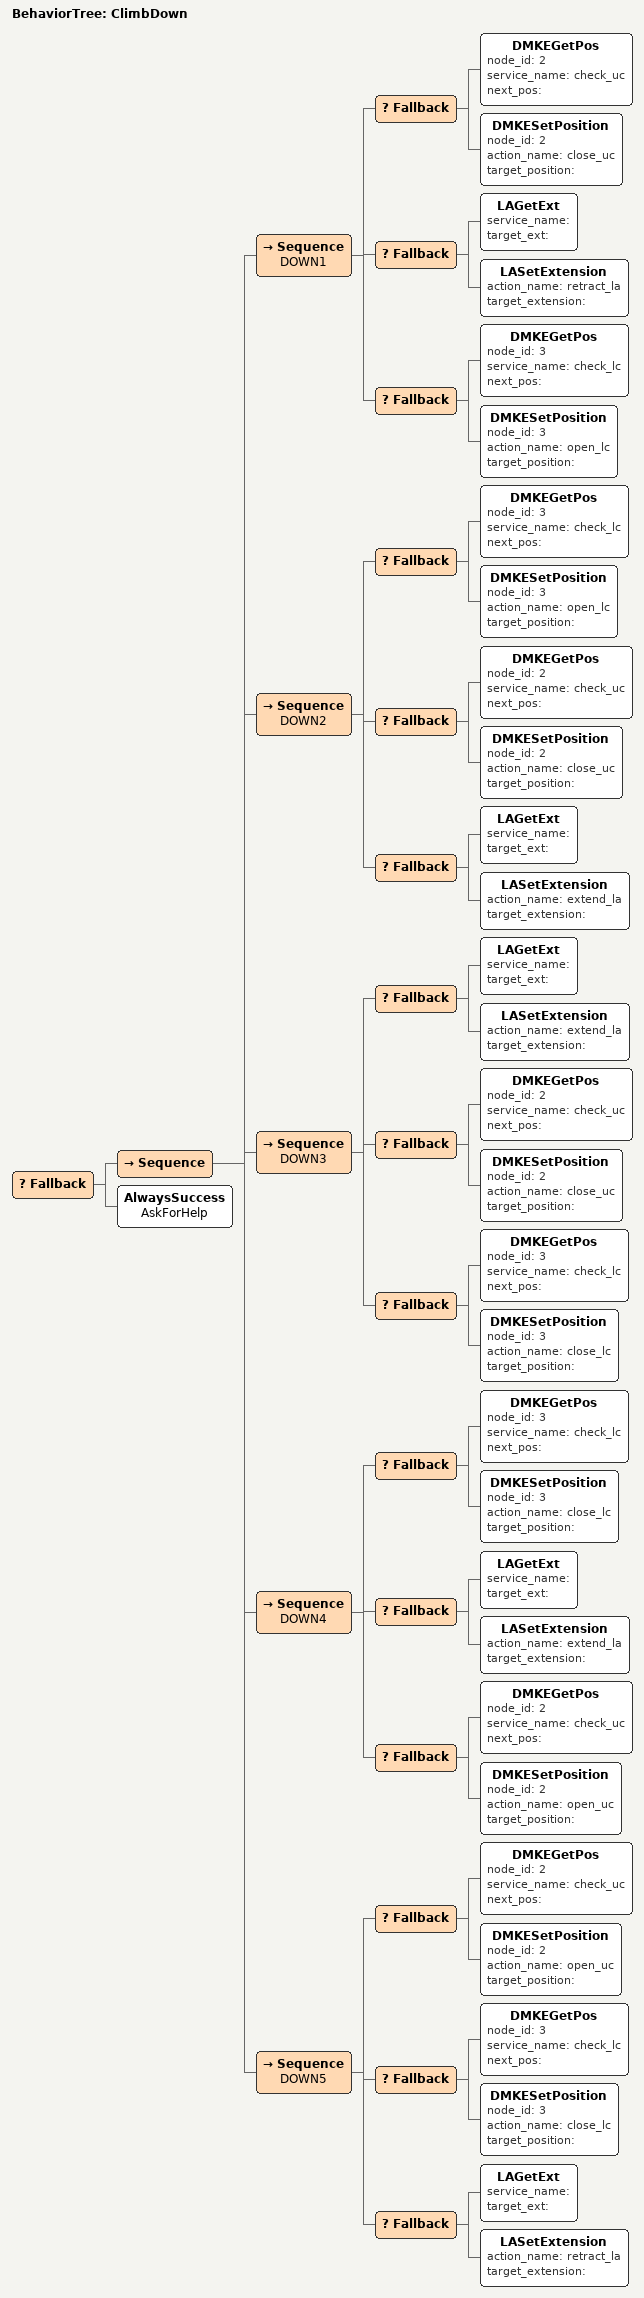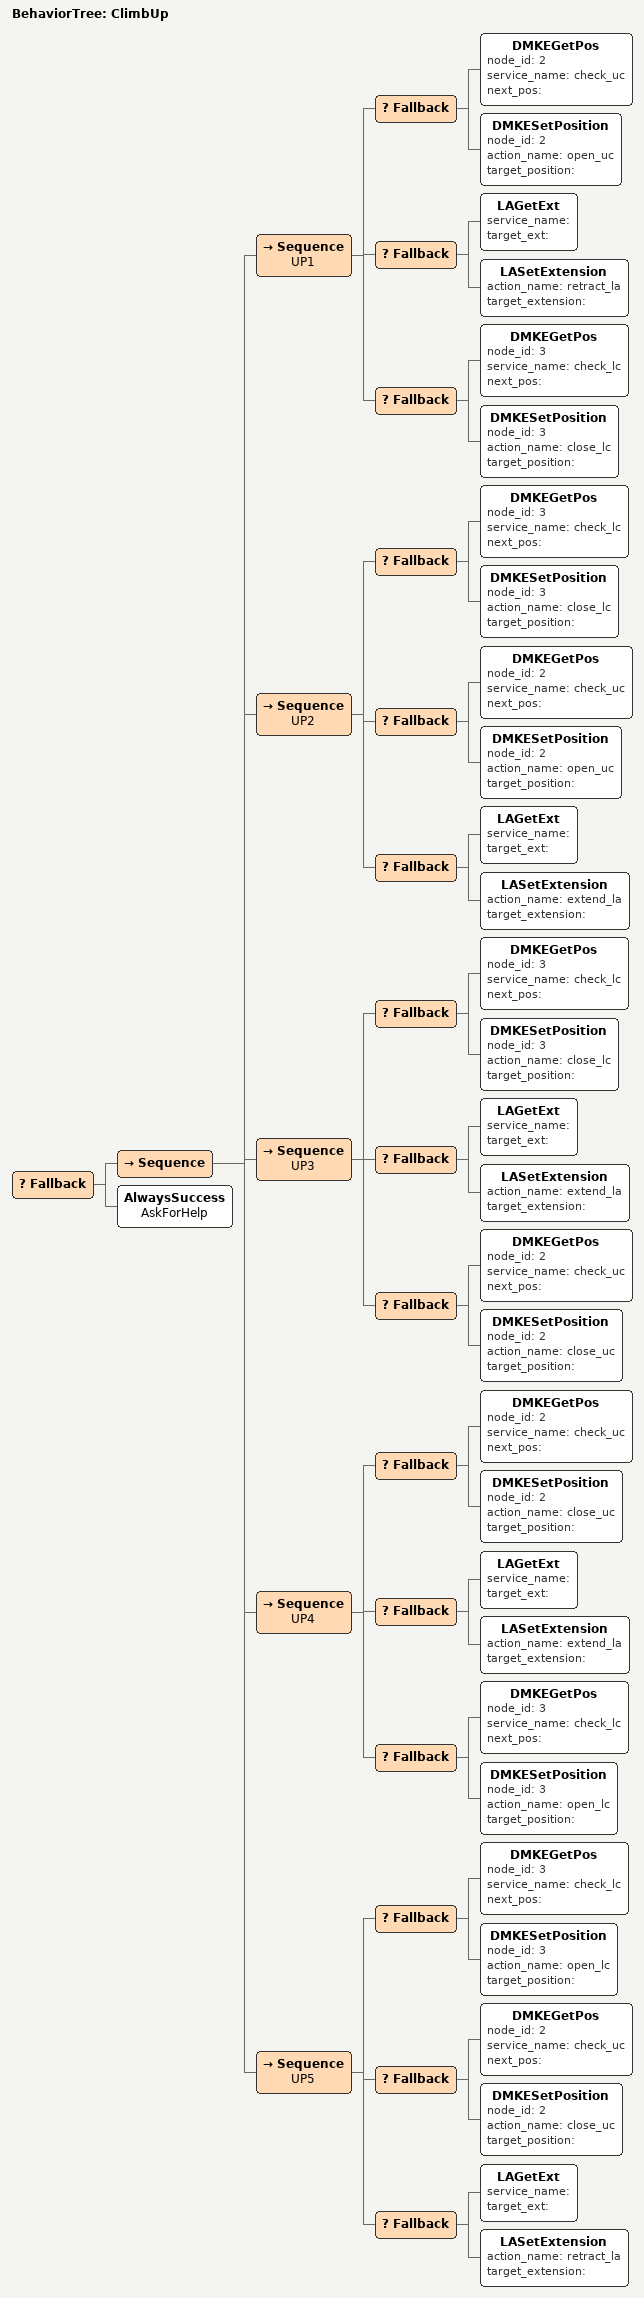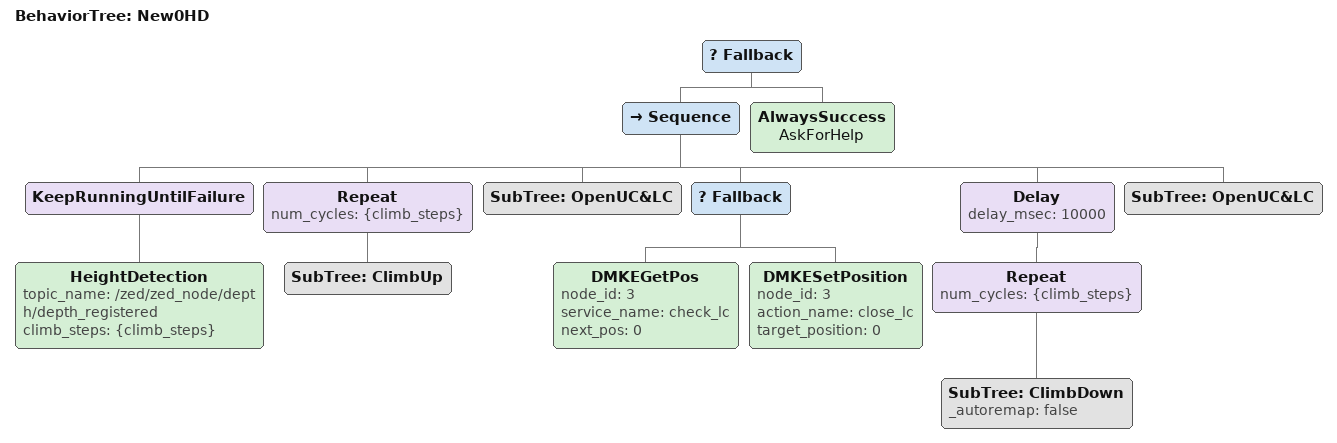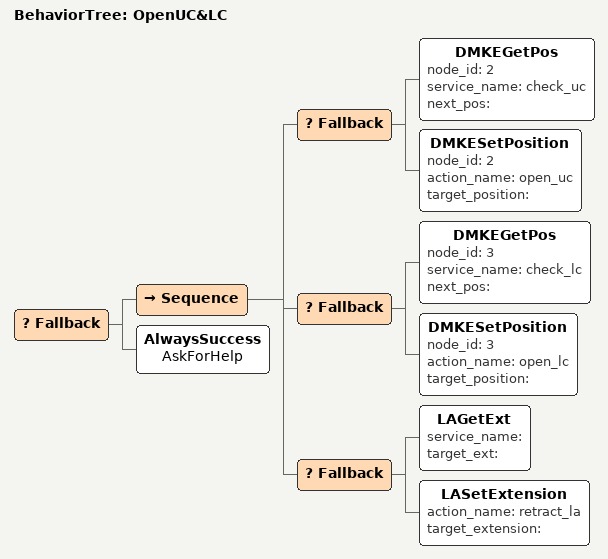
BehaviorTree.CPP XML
<?xml version="1.0" encoding="UTF-8"?>
<root BTCPP_format="4">
  <BehaviorTree ID="ClimbDown">
    <Fallback>
      <Sequence>
        <Sequence name="DOWN1">
          <Fallback>
            <DMKEGetPos node_id="2"
                        service_name="check_uc"
                        next_pos=""/>
            <DMKESetPosition node_id="2"
                             action_name="close_uc"
                             target_position=""/>
          </Fallback>
          <Fallback>
            <LAGetExt service_name=""
                      target_ext=""/>
            <LASetExtension action_name="retract_la"
                            target_extension=""/>
          </Fallback>
          <Fallback>
            <DMKEGetPos node_id="3"
                        service_name="check_lc"
                        next_pos=""/>
            <DMKESetPosition node_id="3"
                             action_name="open_lc"
                             target_position=""/>
          </Fallback>
        </Sequence>
        <Sequence name="DOWN2">
          <Fallback>
            <DMKEGetPos node_id="3"
                        service_name="check_lc"
                        next_pos=""/>
            <DMKESetPosition node_id="3"
                             action_name="open_lc"
                             target_position=""/>
          </Fallback>
          <Fallback>
            <DMKEGetPos node_id="2"
                        service_name="check_uc"
                        next_pos=""/>
            <DMKESetPosition node_id="2"
                             action_name="close_uc"
                             target_position=""/>
          </Fallback>
          <Fallback>
            <LAGetExt service_name=""
                      target_ext=""/>
            <LASetExtension action_name="extend_la"
                            target_extension=""/>
          </Fallback>
        </Sequence>
        <Sequence name="DOWN3">
          <Fallback>
            <LAGetExt service_name=""
                      target_ext=""/>
            <LASetExtension action_name="extend_la"
                            target_extension=""/>
          </Fallback>
          <Fallback>
            <DMKEGetPos node_id="2"
                        service_name="check_uc"
                        next_pos=""/>
            <DMKESetPosition node_id="2"
                             action_name="close_uc"
                             target_position=""/>
          </Fallback>
          <Fallback>
            <DMKEGetPos node_id="3"
                        service_name="check_lc"
                        next_pos=""/>
            <DMKESetPosition node_id="3"
                             action_name="close_lc"
                             target_position=""/>
          </Fallback>
        </Sequence>
        <Sequence name="DOWN4">
          <Fallback>
            <DMKEGetPos node_id="3"
                        service_name="check_lc"
                        next_pos=""/>
            <DMKESetPosition node_id="3"
                             action_name="close_lc"
                             target_position=""/>
          </Fallback>
          <Fallback>
            <LAGetExt service_name=""
                      target_ext=""/>
            <LASetExtension action_name="extend_la"
                            target_extension=""/>
          </Fallback>
          <Fallback>
            <DMKEGetPos node_id="2"
                        service_name="check_uc"
                        next_pos=""/>
            <DMKESetPosition node_id="2"
                             action_name="open_uc"
                             target_position=""/>
          </Fallback>
        </Sequence>
        <Sequence name="DOWN5">
          <Fallback>
            <DMKEGetPos node_id="2"
                        service_name="check_uc"
                        next_pos=""/>
            <DMKESetPosition node_id="2"
                             action_name="open_uc"
                             target_position=""/>
          </Fallback>
          <Fallback>
            <DMKEGetPos node_id="3"
                        service_name="check_lc"
                        next_pos=""/>
            <DMKESetPosition node_id="3"
                             action_name="close_lc"
                             target_position=""/>
          </Fallback>
          <Fallback>
            <LAGetExt service_name=""
                      target_ext=""/>
            <LASetExtension action_name="retract_la"
                            target_extension=""/>
          </Fallback>
        </Sequence>
      </Sequence>
      <AlwaysSuccess name="AskForHelp"/>
    </Fallback>
  </BehaviorTree>

  <BehaviorTree ID="ClimbUp">
    <Fallback>
      <Sequence>
        <Sequence name="UP1">
          <Fallback>
            <DMKEGetPos node_id="2"
                        service_name="check_uc"
                        next_pos=""/>
            <DMKESetPosition node_id="2"
                             action_name="open_uc"
                             target_position=""/>
          </Fallback>
          <Fallback>
            <LAGetExt service_name=""
                      target_ext=""/>
            <LASetExtension action_name="retract_la"
                            target_extension=""/>
          </Fallback>
          <Fallback>
            <DMKEGetPos node_id="3"
                        service_name="check_lc"
                        next_pos=""/>
            <DMKESetPosition node_id="3"
                             action_name="close_lc"
                             target_position=""/>
          </Fallback>
        </Sequence>
        <Sequence name="UP2">
          <Fallback>
            <DMKEGetPos node_id="3"
                        service_name="check_lc"
                        next_pos=""/>
            <DMKESetPosition node_id="3"
                             action_name="close_lc"
                             target_position=""/>
          </Fallback>
          <Fallback>
            <DMKEGetPos node_id="2"
                        service_name="check_uc"
                        next_pos=""/>
            <DMKESetPosition node_id="2"
                             action_name="open_uc"
                             target_position=""/>
          </Fallback>
          <Fallback>
            <LAGetExt service_name=""
                      target_ext=""/>
            <LASetExtension action_name="extend_la"
                            target_extension=""/>
          </Fallback>
        </Sequence>
        <Sequence name="UP3">
          <Fallback>
            <DMKEGetPos node_id="3"
                        service_name="check_lc"
                        next_pos=""/>
            <DMKESetPosition node_id="3"
                             action_name="close_lc"
                             target_position=""/>
          </Fallback>
          <Fallback>
            <LAGetExt service_name=""
                      target_ext=""/>
            <LASetExtension action_name="extend_la"
                            target_extension=""/>
          </Fallback>
          <Fallback>
            <DMKEGetPos node_id="2"
                        service_name="check_uc"
                        next_pos=""/>
            <DMKESetPosition node_id="2"
                             action_name="close_uc"
                             target_position=""/>
          </Fallback>
        </Sequence>
        <Sequence name="UP4">
          <Fallback>
            <DMKEGetPos node_id="2"
                        service_name="check_uc"
                        next_pos=""/>
            <DMKESetPosition node_id="2"
                             action_name="close_uc"
                             target_position=""/>
          </Fallback>
          <Fallback>
            <LAGetExt service_name=""
                      target_ext=""/>
            <LASetExtension action_name="extend_la"
                            target_extension=""/>
          </Fallback>
          <Fallback>
            <DMKEGetPos node_id="3"
                        service_name="check_lc"
                        next_pos=""/>
            <DMKESetPosition node_id="3"
                             action_name="open_lc"
                             target_position=""/>
          </Fallback>
        </Sequence>
        <Sequence name="UP5">
          <Fallback>
            <DMKEGetPos node_id="3"
                        service_name="check_lc"
                        next_pos=""/>
            <DMKESetPosition node_id="3"
                             action_name="open_lc"
                             target_position=""/>
          </Fallback>
          <Fallback>
            <DMKEGetPos node_id="2"
                        service_name="check_uc"
                        next_pos=""/>
            <DMKESetPosition node_id="2"
                             action_name="close_uc"
                             target_position=""/>
          </Fallback>
          <Fallback>
            <LAGetExt service_name=""
                      target_ext=""/>
            <LASetExtension action_name="retract_la"
                            target_extension=""/>
          </Fallback>
        </Sequence>
      </Sequence>
      <AlwaysSuccess name="AskForHelp"/>
    </Fallback>
  </BehaviorTree>

  <BehaviorTree ID="New0HD">
    <Fallback>
      <Sequence>
        <KeepRunningUntilFailure>
          <HeightDetection topic_name="/zed/zed_node/depth/depth_registered"
                           climb_steps="{climb_steps}"/>
        </KeepRunningUntilFailure>
        <Repeat num_cycles="{climb_steps}">
          <SubTree ID="ClimbUp"/>
        </Repeat>
        <SubTree ID="OpenUC&amp;LC"/>
        <Fallback>
          <DMKEGetPos node_id="3"
                      service_name="check_lc"
                      next_pos="0"/>
          <DMKESetPosition node_id="3"
                           action_name="close_lc"
                           target_position="0"/>
        </Fallback>
        <Delay delay_msec="10000">
          <Repeat num_cycles="{climb_steps}">
            <SubTree ID="ClimbDown"
                     _autoremap="false"/>
          </Repeat>
        </Delay>
        <SubTree ID="OpenUC&amp;LC"/>
      </Sequence>
      <AlwaysSuccess name="AskForHelp"/>
    </Fallback>
  </BehaviorTree>

  <BehaviorTree ID="OpenUC&amp;LC">
    <Fallback>
      <Sequence>
        <Fallback>
          <DMKEGetPos node_id="2"
                      service_name="check_uc"
                      next_pos=""/>
          <DMKESetPosition node_id="2"
                           action_name="open_uc"
                           target_position=""/>
        </Fallback>
        <Fallback>
          <DMKEGetPos node_id="3"
                      service_name="check_lc"
                      next_pos=""/>
          <DMKESetPosition node_id="3"
                           action_name="open_lc"
                           target_position=""/>
        </Fallback>
        <Fallback>
          <LAGetExt service_name=""
                    target_ext=""/>
          <LASetExtension action_name="retract_la"
                          target_extension=""/>
        </Fallback>
      </Sequence>
      <AlwaysSuccess name="AskForHelp"/>
    </Fallback>
  </BehaviorTree>

</root>
